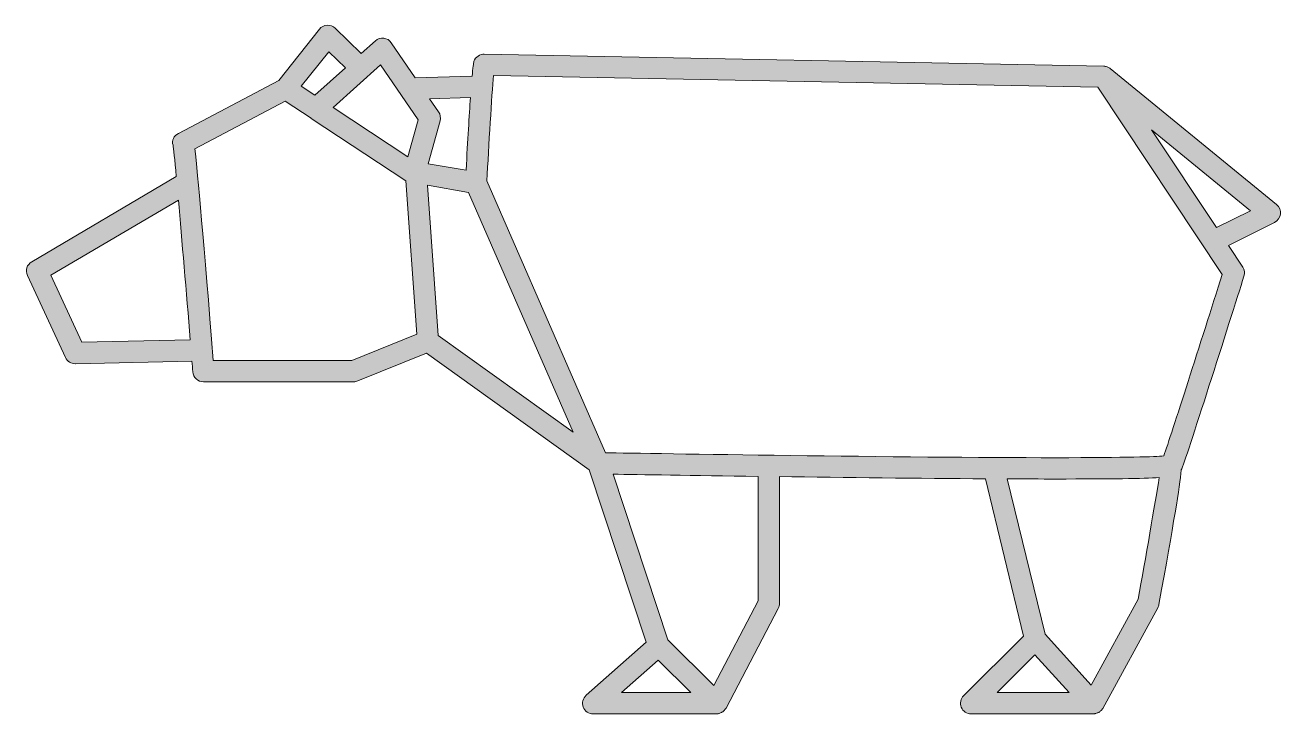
# Model space of a CAD drawing. Header units: inches. Extents: x 8.6 to 92, y 61.3 to 107.
import ezdxf

# ---------------------------------------------------------------- set-up
doc = ezdxf.new("R2010")
doc.units = ezdxf.units.IN
doc.header["$MEASUREMENT"] = 0
doc.layers.add('Layer 1', color=7, linetype='Continuous')

msp = doc.modelspace()

# ---------------------------------------------------------------- hatches: boundary and pattern name
at = {"layer": 'Layer 1', "true_color": 0xffffff}
h = msp.add_hatch(color=7, dxfattribs=at)
h.dxf.hatch_style = 2
edge = h.paths.add_edge_path()
edge.add_spline(control_points=[(91.74, 95.107), (91.74, 95.107), (80.693, 104.157), (80.693, 104.157), (80.672, 104.174), (80.647, 104.179), (80.625, 104.193), (80.593, 104.214), (80.562, 104.23), (80.526, 104.245), (80.459, 104.275), (80.392, 104.292), (80.321, 104.3), (80.299, 104.303), (80.28, 104.317), (80.258, 104.317), (80.258, 104.317), (39.125, 105.116), (39.125, 105.116), (38.837, 105.105), (38.536, 104.926), (38.438, 104.631), (38.405, 104.531), (38.364, 104.182), (38.315, 103.638), (38.315, 103.638), (34.536, 103.539), (34.536, 103.539), (34.536, 103.539), (32.948, 105.864), (32.948, 105.864), (32.833, 106.033), (32.65, 106.144), (32.448, 106.168), (32.246, 106.192), (32.042, 106.128), (31.889, 105.991), (31.889, 105.991), (30.954, 105.151), (30.954, 105.151), (30.954, 105.151), (29.218, 106.83), (29.218, 106.83), (29.074, 106.97), (28.878, 107.038), (28.68, 107.028), (28.481, 107.015), (28.295, 106.919), (28.171, 106.762), (28.171, 106.762), (25.47, 103.366), (25.47, 103.366), (25.47, 103.366), (18.813, 99.842), (18.813, 99.842), (18.506, 99.68), (18.346, 99.378), (18.456, 99.05), (18.487, 98.888), (18.565, 98.109), (18.671, 96.965), (18.671, 96.965), (9.068, 91.309), (9.068, 91.309), (8.754, 91.124), (8.631, 90.731), (8.785, 90.4), (8.785, 90.4), (11.314, 84.943), (11.314, 84.943), (11.43, 84.692), (11.681, 84.532), (11.957, 84.532), (11.962, 84.532), (11.968, 84.532), (11.973, 84.532), (11.973, 84.532), (19.712, 84.7), (19.712, 84.7), (19.732, 84.459), (19.752, 84.216), (19.771, 83.984), (19.8, 83.616), (20.108, 83.333), (20.477, 83.333), (20.477, 83.333), (30.459, 83.333), (30.459, 83.333), (30.551, 83.333), (30.641, 83.351), (30.726, 83.385), (30.726, 83.385), (35.283, 85.233), (35.283, 85.233), (35.283, 85.233), (46.099, 77.476), (46.099, 77.476), (46.099, 77.476), (49.875, 66.026), (49.875, 66.026), (49.875, 66.026), (45.89, 62.498), (45.89, 62.498), (45.669, 62.303), (45.593, 61.992), (45.697, 61.717), (45.801, 61.442), (46.065, 61.259), (46.36, 61.259), (46.36, 61.259), (54.553, 61.259), (54.553, 61.259), (54.589, 61.259), (54.625, 61.262), (54.661, 61.268), (54.684, 61.272), (54.702, 61.289), (54.724, 61.294), (54.79, 61.311), (54.851, 61.334), (54.909, 61.369), (54.94, 61.388), (54.969, 61.405), (54.997, 61.428), (55.053, 61.474), (55.097, 61.529), (55.137, 61.589), (55.15, 61.609), (55.17, 61.619), (55.181, 61.64), (55.181, 61.64), (58.642, 68.275), (58.642, 68.275), (58.695, 68.377), (58.723, 68.489), (58.723, 68.603), (58.723, 68.603), (58.723, 77.028), (58.723, 77.028), (63.088, 76.969), (68.017, 76.914), (72.397, 76.887), (72.397, 76.887), (74.936, 66.428), (74.936, 66.428), (74.936, 66.428), (70.957, 62.471), (70.957, 62.471), (70.754, 62.268), (70.692, 61.963), (70.802, 61.698), (70.911, 61.433), (71.17, 61.26), (71.457, 61.26), (71.457, 61.26), (79.578, 61.26), (79.578, 61.26), (79.606, 61.26), (79.635, 61.262), (79.662, 61.265), (79.687, 61.268), (79.708, 61.286), (79.732, 61.291), (79.8, 61.307), (79.864, 61.328), (79.923, 61.362), (79.955, 61.381), (79.983, 61.399), (80.012, 61.422), (80.069, 61.467), (80.115, 61.519), (80.155, 61.579), (80.169, 61.598), (80.19, 61.608), (80.201, 61.629), (80.201, 61.629), (83.853, 68.317), (83.853, 68.317), (83.889, 68.384), (83.915, 68.458), (83.928, 68.533), (84.895, 73.964), (85.321, 76.358), (85.394, 77.454), (85.397, 77.46), (85.401, 77.466), (85.404, 77.473), (85.674, 78.013), (88.663, 87.469), (89.573, 90.354), (89.637, 90.558), (89.606, 90.78), (89.488, 90.958), (89.488, 90.958), (88.538, 92.391), (88.538, 92.391), (88.538, 92.391), (91.609, 93.928), (91.609, 93.928), (91.824, 94.035), (91.969, 94.244), (91.996, 94.483), (92.023, 94.722), (91.925, 94.955), (91.74, 95.107)], knot_values=[0, 0, 0, 0, 1, 1, 1, 2, 2, 2, 3, 3, 3, 4, 4, 4, 5, 5, 5, 6, 6, 6, 7, 7, 7, 8, 8, 8, 9, 9, 9, 10, 10, 10, 11, 11, 11, 12, 12, 12, 13, 13, 13, 14, 14, 14, 15, 15, 15, 16, 16, 16, 17, 17, 17, 18, 18, 18, 19, 19, 19, 20, 20, 20, 21, 21, 21, 22, 22, 22, 23, 23, 23, 24, 24, 24, 25, 25, 25, 26, 26, 26, 27, 27, 27, 28, 28, 28, 29, 29, 29, 30, 30, 30, 31, 31, 31, 32, 32, 32, 33, 33, 33, 34, 34, 34, 35, 35, 35, 36, 36, 36, 37, 37, 37, 38, 38, 38, 39, 39, 39, 40, 40, 40, 41, 41, 41, 42, 42, 42, 43, 43, 43, 44, 44, 44, 45, 45, 45, 46, 46, 46, 47, 47, 47, 48, 48, 48, 49, 49, 49, 50, 50, 50, 51, 51, 51, 52, 52, 52, 53, 53, 53, 54, 54, 54, 55, 55, 55, 56, 56, 56, 57, 57, 57, 58, 58, 58, 59, 59, 59, 60, 60, 60, 61, 61, 61, 62, 62, 62, 63, 63, 63, 64, 64, 64, 65, 65, 65, 66, 66, 66, 67, 67, 67, 68, 68, 68, 68], degree=3, periodic=1)
h.paths.add_polyline_path([(35.346, 96.396), (38.08, 95.921), (45.021, 79.992), (36.067, 86.412)])
edge = h.paths.add_edge_path()
edge.add_spline(control_points=[(38.205, 102.218), (38.123, 101.038), (38.025, 99.417), (37.914, 97.389), (37.914, 97.389), (35.395, 97.826), (35.395, 97.826), (35.395, 97.826), (36.186, 100.677), (36.186, 100.677), (36.242, 100.878), (36.207, 101.094), (36.088, 101.266), (36.088, 101.266), (35.486, 102.147), (35.486, 102.147), (35.486, 102.147), (38.205, 102.218), (38.205, 102.218)], knot_values=[0, 0, 0, 0, 1, 1, 1, 2, 2, 2, 3, 3, 3, 4, 4, 4, 5, 5, 5, 6, 6, 6, 6], degree=3, periodic=1)
h.paths.add_polyline_path([(32.234, 104.397), (34.733, 100.738), (34.053, 98.289), (29.09, 101.571)])
h.paths.add_polyline_path([(28.795, 105.27), (29.899, 104.203), (27.871, 102.379), (26.971, 102.975)])
edge = h.paths.add_edge_path()
edge.add_spline(control_points=[(12.405, 85.959), (12.405, 85.959), (10.341, 90.413), (10.341, 90.413), (10.341, 90.413), (18.812, 95.402), (18.812, 95.402), (19.041, 92.807), (19.338, 89.253), (19.597, 86.115), (19.597, 86.115), (12.405, 85.959), (12.405, 85.959)], knot_values=[0, 0, 0, 0, 1, 1, 1, 2, 2, 2, 3, 3, 3, 4, 4, 4, 4], degree=3, periodic=1)
edge = h.paths.add_edge_path()
edge.add_spline(control_points=[(30.32, 84.75), (30.32, 84.75), (21.13, 84.75), (21.13, 84.75), (20.501, 92.48), (20.091, 97.194), (19.906, 98.818), (19.906, 98.818), (25.893, 101.987), (25.893, 101.987), (25.893, 101.987), (27.623, 100.843), (27.623, 100.843), (27.625, 100.842), (27.627, 100.84), (27.63, 100.838), (27.63, 100.838), (33.903, 96.689), (33.903, 96.689), (33.903, 96.689), (34.639, 86.503), (34.639, 86.503), (34.639, 86.503), (30.32, 84.75), (30.32, 84.75)], knot_values=[0, 0, 0, 0, 1, 1, 1, 2, 2, 2, 3, 3, 3, 4, 4, 4, 5, 5, 5, 6, 6, 6, 7, 7, 7, 8, 8, 8, 8], degree=3, periodic=1)
h.paths.add_polyline_path([(50.665, 64.833), (52.834, 62.676), (48.229, 62.676)])
edge = h.paths.add_edge_path()
edge.add_spline(control_points=[(57.304, 68.775), (57.304, 68.775), (54.369, 63.148), (54.369, 63.148), (54.369, 63.148), (51.312, 66.187), (51.312, 66.187), (51.312, 66.187), (47.683, 77.192), (47.683, 77.192), (49.351, 77.164), (52.961, 77.105), (57.303, 77.046), (57.303, 77.046), (57.303, 68.775), (57.303, 68.775), (57.303, 68.775), (57.304, 68.775), (57.304, 68.775)], knot_values=[0, 0, 0, 0, 1, 1, 1, 2, 2, 2, 3, 3, 3, 4, 4, 4, 5, 5, 5, 6, 6, 6, 6], degree=3, periodic=1)
h.paths.add_polyline_path([(75.693, 65.18), (77.973, 62.676), (73.174, 62.676)])
edge = h.paths.add_edge_path()
edge.add_spline(control_points=[(82.552, 68.893), (82.552, 68.893), (79.432, 63.179), (79.432, 63.179), (79.432, 63.179), (76.364, 66.548), (76.364, 66.548), (76.364, 66.548), (73.856, 76.878), (73.856, 76.878), (74.98, 76.873), (76.056, 76.87), (77.064, 76.87), (77.064, 76.87), (77.064, 76.87), (77.065, 76.87), (80.848, 76.87), (82.849, 76.891), (83.947, 76.966), (83.676, 75.277), (83.011, 71.475), (82.552, 68.893)], knot_values=[0, 0, 0, 0, 1, 1, 1, 2, 2, 2, 3, 3, 3, 4, 4, 4, 5, 5, 5, 6, 6, 6, 7, 7, 7, 7], degree=3, periodic=1)
edge = h.paths.add_edge_path()
edge.add_spline(control_points=[(84.247, 78.405), (83.649, 78.354), (81.937, 78.288), (77.064, 78.288), (67.019, 78.288), (50.147, 78.567), (47.167, 78.619), (47.167, 78.619), (39.295, 96.684), (39.295, 96.684), (39.419, 98.98), (39.62, 102.388), (39.731, 103.687), (39.731, 103.687), (79.86, 102.907), (79.86, 102.907), (79.86, 102.907), (88.12, 90.453), (88.12, 90.453), (86.742, 86.09), (84.767, 79.896), (84.247, 78.405)], knot_values=[0, 0, 0, 0, 1, 1, 1, 2, 2, 2, 3, 3, 3, 4, 4, 4, 5, 5, 5, 6, 6, 6, 7, 7, 7, 7], degree=3, periodic=1)
h.paths.add_polyline_path([(87.748, 93.578), (83.438, 100.076), (89.996, 94.703)])

# ---------------------------------------------------------------- linework, layer by layer
at = {"layer": 'Layer 1', "lineweight": 0}
for points in [[(28.795, 105.27), (29.899, 104.203), (27.871, 102.379), (26.971, 102.975), (28.795, 105.27)], [(32.234, 104.397), (34.733, 100.738), (34.053, 98.289), (29.09, 101.571), (32.234, 104.397)], [(87.748, 93.578), (83.438, 100.076), (89.996, 94.703), (87.748, 93.578)], [(35.346, 96.396), (38.08, 95.921), (45.021, 79.992), (36.067, 86.412), (35.346, 96.396)], [(75.693, 65.18), (77.973, 62.676), (73.174, 62.676), (75.693, 65.18)], [(50.665, 64.833), (52.834, 62.676), (48.229, 62.676), (50.665, 64.833)]]:
    msp.add_lwpolyline(points, dxfattribs=at)
for points, knots in [([(91.74, 95.107), (91.74, 95.107), (80.693, 104.157), (80.693, 104.157), (80.672, 104.174), (80.647, 104.179), (80.625, 104.193), (80.593, 104.214), (80.562, 104.23), (80.526, 104.245), (80.459, 104.275), (80.392, 104.292), (80.321, 104.3), (80.299, 104.303), (80.28, 104.317), (80.258, 104.317), (80.258, 104.317), (39.125, 105.116), (39.125, 105.116), (38.837, 105.105), (38.536, 104.926), (38.438, 104.631), (38.405, 104.531), (38.364, 104.182), (38.315, 103.638), (38.315, 103.638), (34.536, 103.539), (34.536, 103.539), (34.536, 103.539), (32.948, 105.864), (32.948, 105.864), (32.833, 106.033), (32.65, 106.144), (32.448, 106.168), (32.246, 106.192), (32.042, 106.128), (31.889, 105.991), (31.889, 105.991), (30.954, 105.151), (30.954, 105.151), (30.954, 105.151), (29.218, 106.83), (29.218, 106.83), (29.074, 106.97), (28.878, 107.038), (28.68, 107.028), (28.481, 107.015), (28.295, 106.919), (28.171, 106.762), (28.171, 106.762), (25.47, 103.366), (25.47, 103.366), (25.47, 103.366), (18.813, 99.842), (18.813, 99.842), (18.506, 99.68), (18.346, 99.378), (18.456, 99.05), (18.487, 98.888), (18.565, 98.109), (18.671, 96.965), (18.671, 96.965), (9.068, 91.309), (9.068, 91.309), (8.754, 91.124), (8.631, 90.731), (8.785, 90.4), (8.785, 90.4), (11.314, 84.943), (11.314, 84.943), (11.43, 84.692), (11.681, 84.532), (11.957, 84.532), (11.962, 84.532), (11.968, 84.532), (11.973, 84.532), (11.973, 84.532), (19.712, 84.7), (19.712, 84.7), (19.732, 84.459), (19.752, 84.216), (19.771, 83.984), (19.8, 83.616), (20.108, 83.333), (20.477, 83.333), (20.477, 83.333), (30.459, 83.333), (30.459, 83.333), (30.551, 83.333), (30.641, 83.351), (30.726, 83.385), (30.726, 83.385), (35.283, 85.233), (35.283, 85.233), (35.283, 85.233), (46.099, 77.476), (46.099, 77.476), (46.099, 77.476), (49.875, 66.026), (49.875, 66.026), (49.875, 66.026), (45.89, 62.498), (45.89, 62.498), (45.669, 62.303), (45.593, 61.992), (45.697, 61.717), (45.801, 61.442), (46.065, 61.259), (46.36, 61.259), (46.36, 61.259), (54.553, 61.259), (54.553, 61.259), (54.589, 61.259), (54.625, 61.262), (54.661, 61.268), (54.684, 61.272), (54.702, 61.289), (54.724, 61.294), (54.79, 61.311), (54.851, 61.334), (54.909, 61.369), (54.94, 61.388), (54.969, 61.405), (54.997, 61.428), (55.053, 61.474), (55.097, 61.529), (55.137, 61.589), (55.15, 61.609), (55.17, 61.619), (55.181, 61.64), (55.181, 61.64), (58.642, 68.275), (58.642, 68.275), (58.695, 68.377), (58.723, 68.489), (58.723, 68.603), (58.723, 68.603), (58.723, 77.028), (58.723, 77.028), (63.088, 76.969), (68.017, 76.914), (72.397, 76.887), (72.397, 76.887), (74.936, 66.428), (74.936, 66.428), (74.936, 66.428), (70.957, 62.471), (70.957, 62.471), (70.754, 62.268), (70.692, 61.963), (70.802, 61.698), (70.911, 61.433), (71.17, 61.26), (71.457, 61.26), (71.457, 61.26), (79.578, 61.26), (79.578, 61.26), (79.606, 61.26), (79.635, 61.262), (79.662, 61.265), (79.687, 61.268), (79.708, 61.286), (79.732, 61.291), (79.8, 61.307), (79.864, 61.328), (79.923, 61.362), (79.955, 61.381), (79.983, 61.399), (80.012, 61.422), (80.069, 61.467), (80.115, 61.519), (80.155, 61.579), (80.169, 61.598), (80.19, 61.608), (80.201, 61.629), (80.201, 61.629), (83.853, 68.317), (83.853, 68.317), (83.889, 68.384), (83.915, 68.458), (83.928, 68.533), (84.895, 73.964), (85.321, 76.358), (85.394, 77.454), (85.397, 77.46), (85.401, 77.466), (85.404, 77.473), (85.674, 78.013), (88.663, 87.469), (89.573, 90.354), (89.637, 90.558), (89.606, 90.78), (89.488, 90.958), (89.488, 90.958), (88.538, 92.391), (88.538, 92.391), (88.538, 92.391), (91.609, 93.928), (91.609, 93.928), (91.824, 94.035), (91.969, 94.244), (91.996, 94.483), (92.023, 94.722), (91.925, 94.955), (91.74, 95.107)], [0, 0, 0, 0, 1, 1, 1, 2, 2, 2, 3, 3, 3, 4, 4, 4, 5, 5, 5, 6, 6, 6, 7, 7, 7, 8, 8, 8, 9, 9, 9, 10, 10, 10, 11, 11, 11, 12, 12, 12, 13, 13, 13, 14, 14, 14, 15, 15, 15, 16, 16, 16, 17, 17, 17, 18, 18, 18, 19, 19, 19, 20, 20, 20, 21, 21, 21, 22, 22, 22, 23, 23, 23, 24, 24, 24, 25, 25, 25, 26, 26, 26, 27, 27, 27, 28, 28, 28, 29, 29, 29, 30, 30, 30, 31, 31, 31, 32, 32, 32, 33, 33, 33, 34, 34, 34, 35, 35, 35, 36, 36, 36, 37, 37, 37, 38, 38, 38, 39, 39, 39, 40, 40, 40, 41, 41, 41, 42, 42, 42, 43, 43, 43, 44, 44, 44, 45, 45, 45, 46, 46, 46, 47, 47, 47, 48, 48, 48, 49, 49, 49, 50, 50, 50, 51, 51, 51, 52, 52, 52, 53, 53, 53, 54, 54, 54, 55, 55, 55, 56, 56, 56, 57, 57, 57, 58, 58, 58, 59, 59, 59, 60, 60, 60, 61, 61, 61, 62, 62, 62, 63, 63, 63, 64, 64, 64, 65, 65, 65, 66, 66, 66, 67, 67, 67, 68, 68, 68, 68]), ([(84.247, 78.405), (83.649, 78.354), (81.937, 78.288), (77.064, 78.288), (67.019, 78.288), (50.147, 78.567), (47.167, 78.619), (47.167, 78.619), (39.295, 96.684), (39.295, 96.684), (39.419, 98.98), (39.62, 102.388), (39.731, 103.687), (39.731, 103.687), (79.86, 102.907), (79.86, 102.907), (79.86, 102.907), (88.12, 90.453), (88.12, 90.453), (86.742, 86.09), (84.767, 79.896), (84.247, 78.405)], [0, 0, 0, 0, 1, 1, 1, 2, 2, 2, 3, 3, 3, 4, 4, 4, 5, 5, 5, 6, 6, 6, 7, 7, 7, 7]), ([(30.32, 84.75), (30.32, 84.75), (21.13, 84.75), (21.13, 84.75), (20.501, 92.48), (20.091, 97.194), (19.906, 98.818), (19.906, 98.818), (25.893, 101.987), (25.893, 101.987), (25.893, 101.987), (27.623, 100.843), (27.623, 100.843), (27.625, 100.842), (27.627, 100.84), (27.63, 100.838), (27.63, 100.838), (33.903, 96.689), (33.903, 96.689), (33.903, 96.689), (34.639, 86.503), (34.639, 86.503), (34.639, 86.503), (30.32, 84.75), (30.32, 84.75)], [0, 0, 0, 0, 1, 1, 1, 2, 2, 2, 3, 3, 3, 4, 4, 4, 5, 5, 5, 6, 6, 6, 7, 7, 7, 8, 8, 8, 8]), ([(38.205, 102.218), (38.123, 101.038), (38.025, 99.417), (37.914, 97.389), (37.914, 97.389), (35.395, 97.826), (35.395, 97.826), (35.395, 97.826), (36.186, 100.677), (36.186, 100.677), (36.242, 100.878), (36.207, 101.094), (36.088, 101.266), (36.088, 101.266), (35.486, 102.147), (35.486, 102.147), (35.486, 102.147), (38.205, 102.218), (38.205, 102.218)], [0, 0, 0, 0, 1, 1, 1, 2, 2, 2, 3, 3, 3, 4, 4, 4, 5, 5, 5, 6, 6, 6, 6]), ([(12.405, 85.959), (12.405, 85.959), (10.341, 90.413), (10.341, 90.413), (10.341, 90.413), (18.812, 95.402), (18.812, 95.402), (19.041, 92.807), (19.338, 89.253), (19.597, 86.115), (19.597, 86.115), (12.405, 85.959), (12.405, 85.959)], [0, 0, 0, 0, 1, 1, 1, 2, 2, 2, 3, 3, 3, 4, 4, 4, 4]), ([(57.304, 68.775), (57.304, 68.775), (54.369, 63.148), (54.369, 63.148), (54.369, 63.148), (51.312, 66.187), (51.312, 66.187), (51.312, 66.187), (47.683, 77.192), (47.683, 77.192), (49.351, 77.164), (52.961, 77.105), (57.303, 77.046), (57.303, 77.046), (57.303, 68.775), (57.303, 68.775), (57.303, 68.775), (57.304, 68.775), (57.304, 68.775)], [0, 0, 0, 0, 1, 1, 1, 2, 2, 2, 3, 3, 3, 4, 4, 4, 5, 5, 5, 6, 6, 6, 6]), ([(82.552, 68.893), (82.552, 68.893), (79.432, 63.179), (79.432, 63.179), (79.432, 63.179), (76.364, 66.548), (76.364, 66.548), (76.364, 66.548), (73.856, 76.878), (73.856, 76.878), (74.98, 76.873), (76.056, 76.87), (77.064, 76.87), (77.064, 76.87), (77.064, 76.87), (77.065, 76.87), (80.848, 76.87), (82.849, 76.891), (83.947, 76.966), (83.676, 75.277), (83.011, 71.475), (82.552, 68.893)], [0, 0, 0, 0, 1, 1, 1, 2, 2, 2, 3, 3, 3, 4, 4, 4, 5, 5, 5, 6, 6, 6, 7, 7, 7, 7])]:
    msp.add_open_spline(points, degree=3, knots=knots, dxfattribs=at)

doc.saveas('drawing.dxf')
